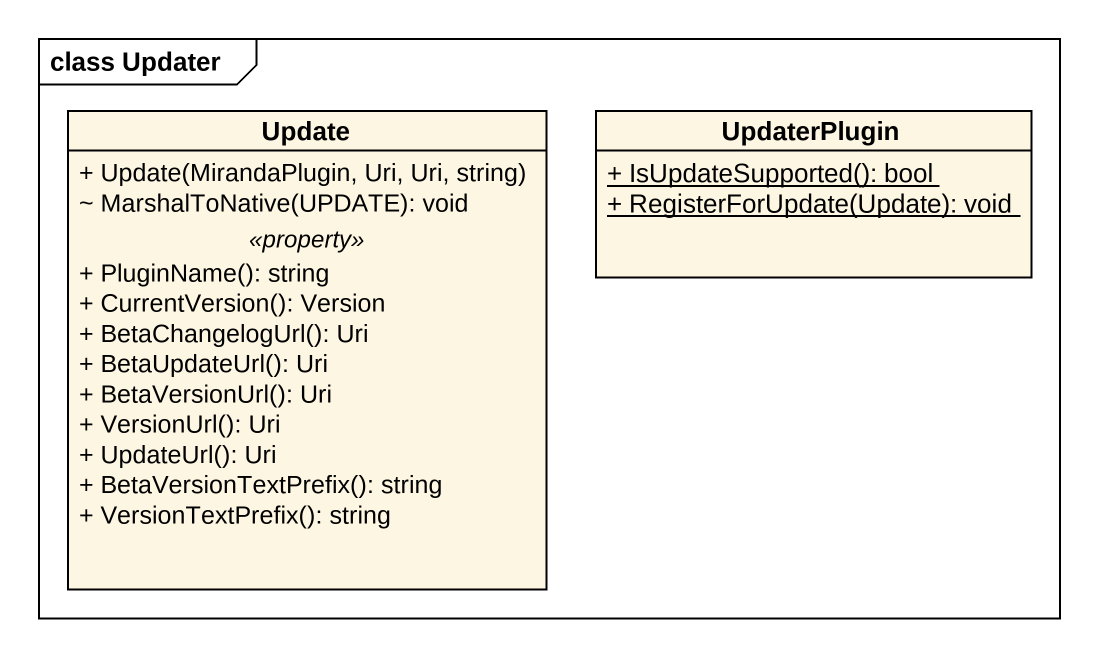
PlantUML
@startuml
mainframe class Updater
hide circle
hide empty members
skinparam classAttributeIconSize 0
class Update {
  + Update(MirandaPlugin, Uri, Uri, string)
  ~ MarshalToNative(UPDATE): void
  .. <<property>> ..
  + PluginName(): string
  + CurrentVersion(): Version
  + BetaChangelogUrl(): Uri
  + BetaUpdateUrl(): Uri
  + BetaVersionUrl(): Uri
  + VersionUrl(): Uri
  + UpdateUrl(): Uri
  + BetaVersionTextPrefix(): string
  + VersionTextPrefix(): string
}
class UpdaterPlugin {
  {static} + IsUpdateSupported(): bool
  {static} + RegisterForUpdate(Update): void
}
@enduml
